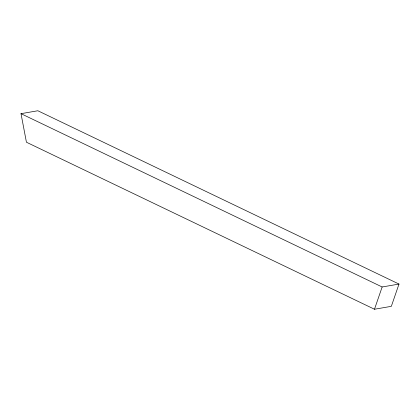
<?xml version="1.0" encoding="UTF-8"?>
<svg xmlns="http://www.w3.org/2000/svg" width="420" height="420" viewBox="0 0 420 420"><rect width="100%" height="100%" fill="white"/><g stroke="black" fill="none" stroke-linecap="round" stroke-linejoin="round"><path stroke-width="0.63" d="M374.483 309.246L382.147 286.981L399 284.067L391.335 306.332L374.483 309.246L26.434 142.222L21 113.668L37.852 110.754L399 284.067M21 113.668L382.147 286.981"/></g></svg>
